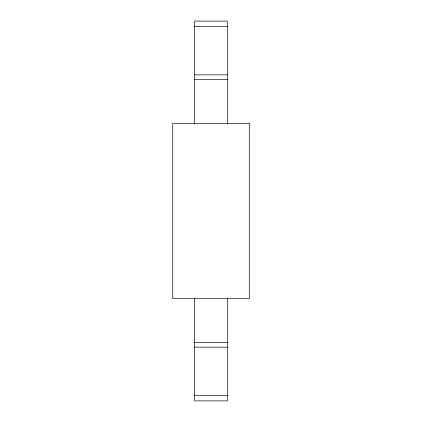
<?xml version="1.0" encoding="UTF-8"?>
<svg xmlns="http://www.w3.org/2000/svg" width="422" height="422" viewBox="0 0 422 422"><rect width="100%" height="100%" fill="white"/><g stroke="black" fill="none" stroke-linecap="round" stroke-linejoin="round"><path stroke-width="0.63" d="M194.595 26.486L227.405 26.486M194.595 74.831L227.405 74.831M194.595 79.642L227.405 79.642M194.595 342.358L227.405 342.358M194.595 347.169L227.405 347.169M194.595 395.514L227.405 395.514M227.405 123.393L227.405 21.1L194.595 21.1L194.595 123.393M227.405 298.607L227.405 400.9L194.595 400.9L194.595 298.607M249.281 123.393L172.719 123.393L172.719 298.607L249.281 298.607L249.281 123.393"/></g></svg>
